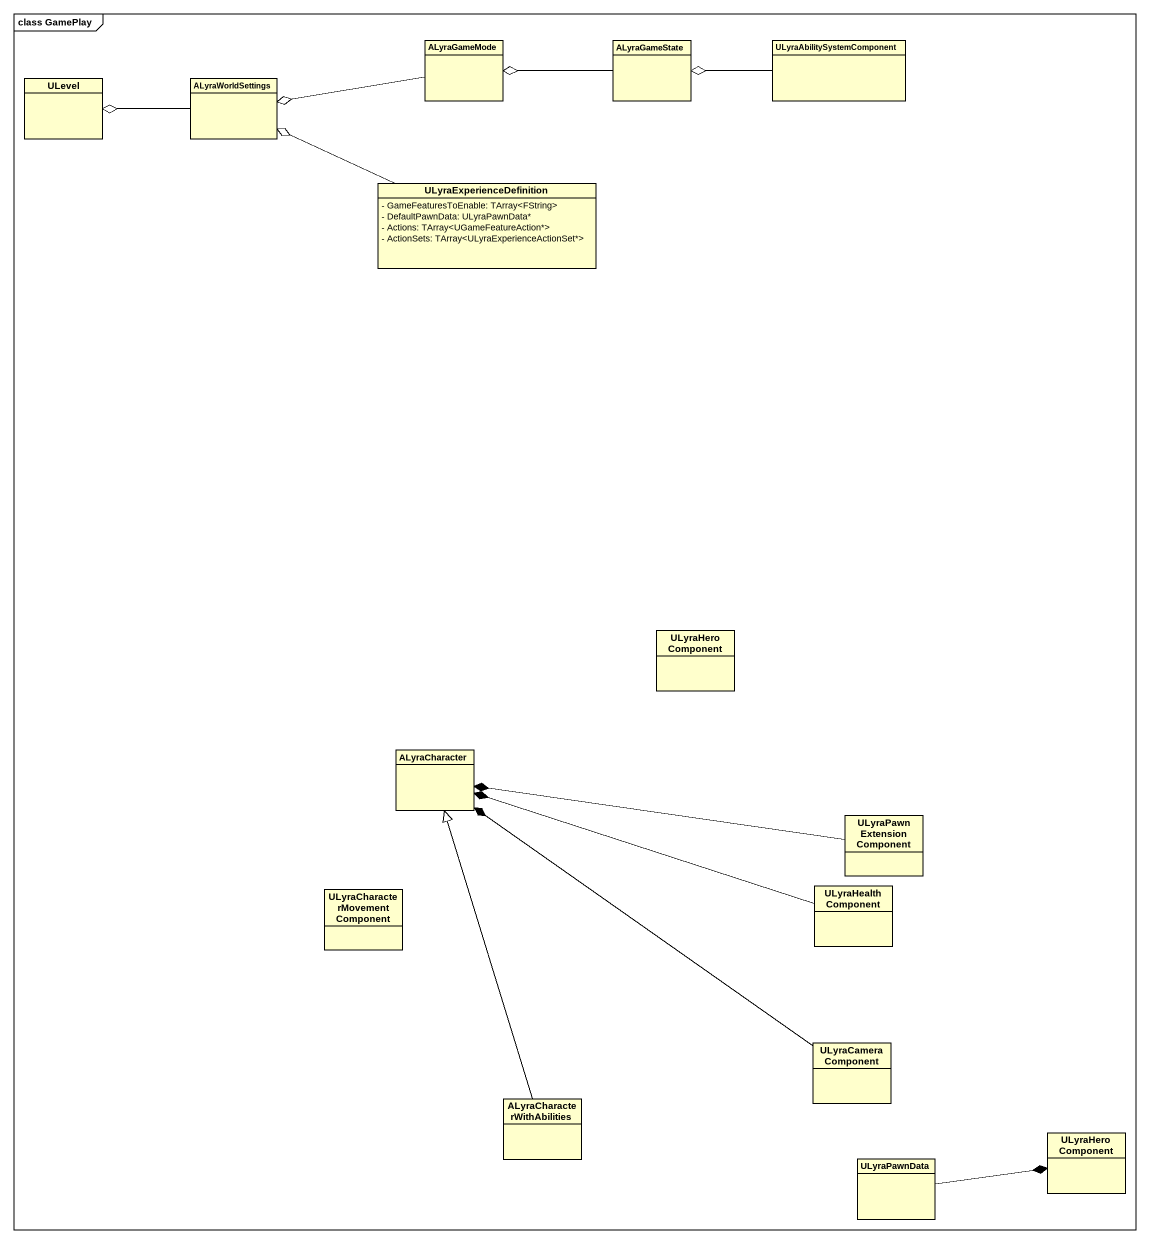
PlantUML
@startuml
mainframe class GamePlay
hide circle
hide empty members
skinparam classAttributeIconSize 0
class ALyraGameMode
class ALyraGameState
class ULyraAbilitySystemComponent
class ULevel
class ALyraWorldSettings
class ULyraExperienceDefinition {
  - GameFeaturesToEnable: TArray<FString>
  - DefaultPawnData: ULyraPawnData*
  - Actions: TArray<UGameFeatureAction*>
  - ActionSets: TArray<ULyraExperienceActionSet*>
}
class ULyraHeroComponent
class ALyraCharacter
class ULyraPawnExtensionComponent
class "ULyraCharacterMovementComponent" as ULyraCharacterMovementCompon
class ULyraHealthComponent
class ULyraCameraComponent
class ALyraCharacterWithAbilities
class "ULyraHeroComponent" as ULyraHeroComponent_2
class ULyraPawnData
ALyraGameMode -left-o ALyraWorldSettings
ALyraGameState -left-o ALyraGameMode
ULyraAbilitySystemComponent -left-o ALyraGameState
ALyraWorldSettings -left-o ULevel
ULyraExperienceDefinition -left-o ALyraWorldSettings
ULyraPawnExtensionComponent -left-* ALyraCharacter
ULyraHealthComponent -left-* ALyraCharacter
ULyraCameraComponent -up-* ALyraCharacter
ALyraCharacterWithAbilities -up-|> ALyraCharacter
ULyraPawnData -right-* ULyraHeroComponent_2
@enduml
